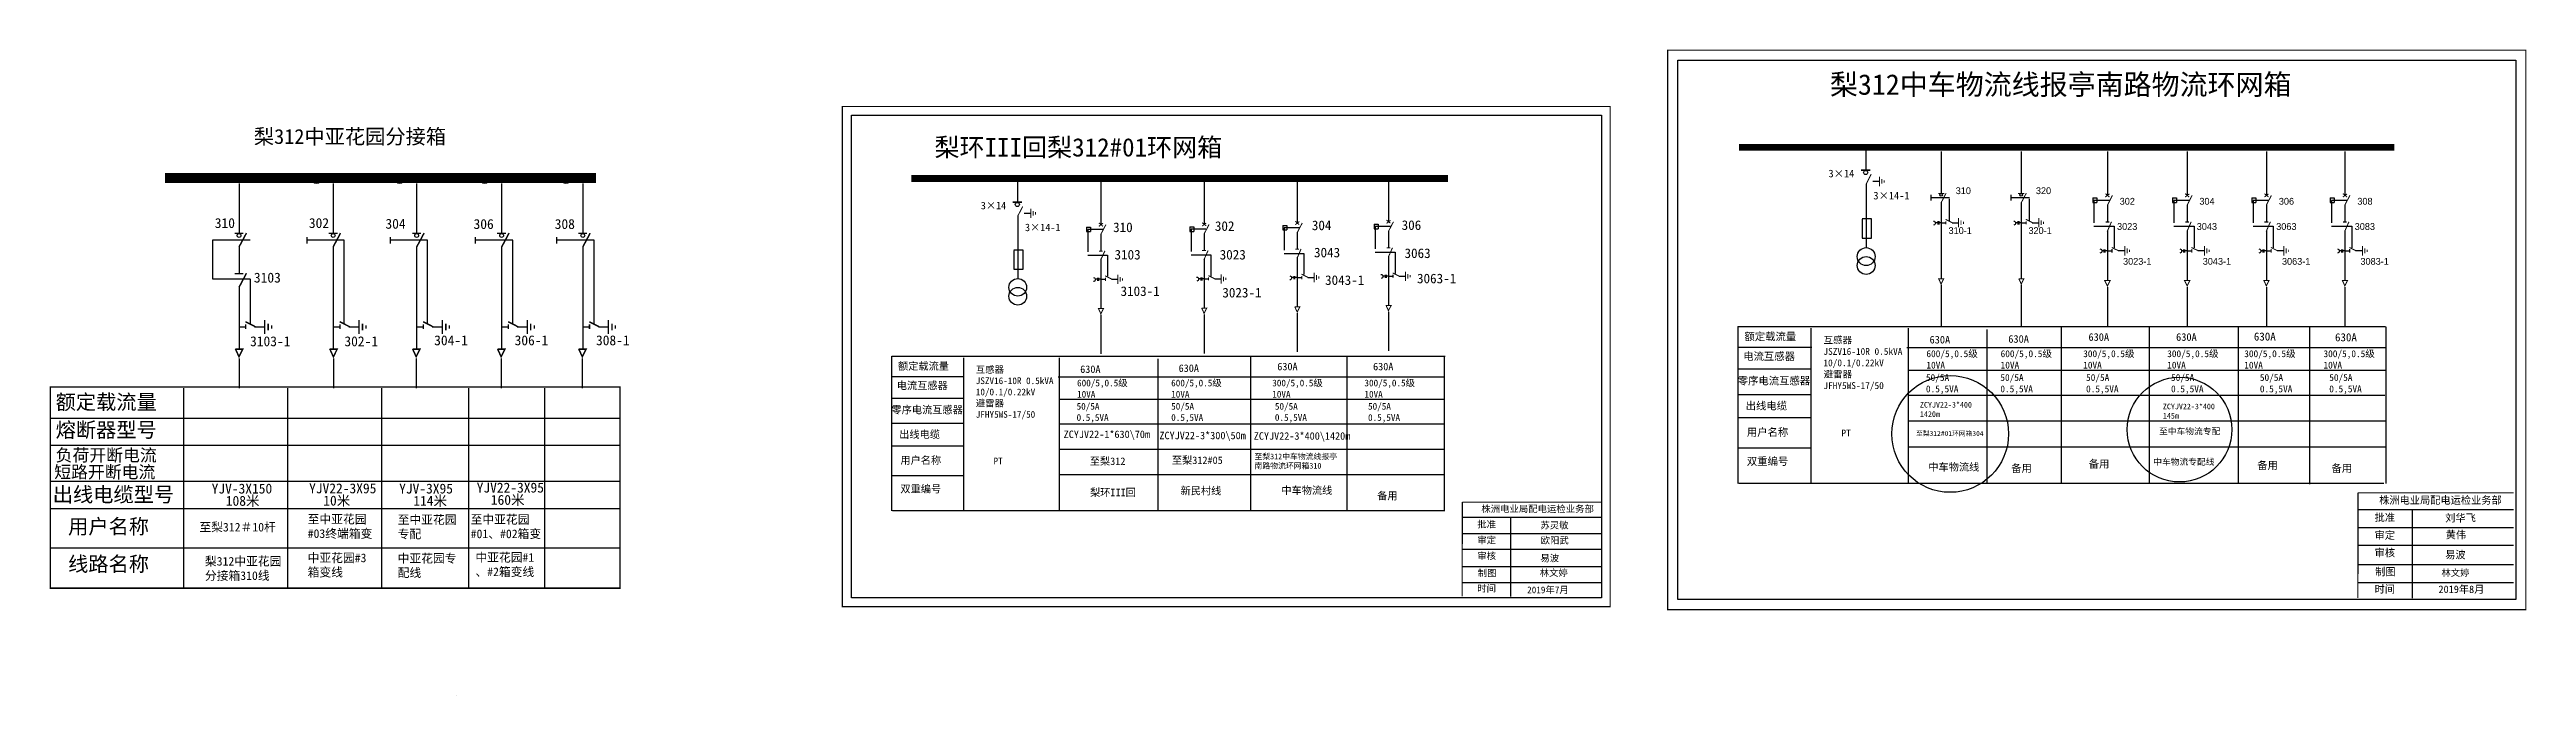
# Model space of a CAD drawing. Extents: x 77 to 1109, y -260 to 8.
import ezdxf

# ---------------------------------------------------------------- set-up
doc = ezdxf.new("R2010")
doc.units = 0
doc.header["$LTSCALE"] = 0.774411
doc.linetypes.add('ACAD_ISO02W100', pattern=[15, 12, -3])
doc.linetypes.add('CENTER', pattern=[50.8, 31.75, -6.35, 6.35, -6.35])
doc.layers.get('0').update_dxf_attribs({"linetype": 'CONTINUOUS'})
doc.layers.add('2', color=7, linetype='CONTINUOUS')
doc.styles.add('HZ', font='')
doc.styles.add('hztxt_txtstyle_0.00_0_0', font='simkai.ttf')
doc.styles.add('hztxt_txtstyle_1.80_0_0', font='', dxfattribs={"height": 1.8, "bigfont": 'hztxt.shx'})
doc.styles.add('hztxt_txtstyle_2.70_0_0', font='simkai.ttf', dxfattribs={"height": 2.7})
doc.styles.get("Standard").update_dxf_attribs({"font": '', "height": 2.5})
doc.styles.add('STYLE1', font='txt.shx', dxfattribs={"height": 2.6})
doc.styles.add('字体', font='simkai_0.ttf', dxfattribs={"height": 2.5})
doc.styles.get('HZ').set_extended_font_data('SimSun')
doc.styles.get('hztxt_txtstyle_1.80_0_0').set_extended_font_data('hztxt')
doc.styles.get('Standard').set_extended_font_data('SimSun')

# ---------------------------------------------------------------- blocks, each defined once
blk = doc.blocks.new('JD')
for points in [[(-2, 0.2), (-2, -0.2), (2, 0.2), (2, -0.2)], [(1, -1.2), (1, -0.8), (-1, -1.2), (-1, -0.8)], [(-0.5, -1.8), (-0.5, -2.2), (0.5, -1.8), (0.5, -2.2)]]:
    blk.add_trace(points)

msp = doc.modelspace()

# ---------------------------------------------------------------- linework, layer by layer
at = {"color": 0}
for p, q in [((833.6, -32.3), (833.6, -41.7)), ((864.9, -34), (864.9, -51.4)), ((898.3, -34), (898.3, -51.4)), ((934.2, -34.1), (934.2, -52.4)), ((967.4, -34.1), (967.4, -52.4)), ((1000.4, -34.1), (1000.4, -52.4)), ((1033.1, -34.1), (1033.1, -52.4)), ((480.2, -45.8), (480.2, -55)), ((514.9, -46.6), (514.9, -64.6)), ((557.9, -46.4), (557.9, -64.4)), ((596.7, -45.9), (596.7, -63.9)), ((634.7, -45.3), (634.7, -63.3)), ((833.7, -47.5), (833.7, -74)), ((836.5, -46.4), (839.1, -46.4)), ((480.3, -60.7), (480.3, -86.9)), ((483, -59.7), (485.7, -59.7)), ((864.9, -55.3), (864.9, -86.9)), ((898.3, -55.3), (898.3, -86.9)), ((928.1, -53.4), (929.8, -53.4)), ((928.1, -53.4), (928.1, -55.3)), ((928.1, -55.3), (929.8, -55.3)), ((929.8, -53.4), (929.8, -55.3)), ((934.2, -56.3), (934.2, -63.3)), ((961.3, -53.4), (963, -53.4)), ((961.3, -53.4), (961.3, -55.3)), ((961.3, -55.3), (963, -55.3)), ((963, -53.4), (963, -55.3)), ((967.4, -56.3), (967.4, -63.3)), ((994.3, -53.4), (996, -53.4)), ((994.3, -53.4), (994.3, -55.3)), ((994.3, -55.3), (996, -55.3)), ((996, -53.4), (996, -55.3)), ((1000.4, -56.3), (1000.4, -63.3)), ((1027, -53.4), (1028.7, -53.4)), ((1027, -53.4), (1027, -55.3)), ((1027, -55.3), (1028.7, -55.3)), ((1028.7, -53.4), (1028.7, -55.3)), ((1033.1, -56.3), (1033.1, -63.3)), ((508.9, -65.6), (510.6, -65.6)), ((508.9, -65.6), (508.9, -67.4)), ((508.9, -67.4), (510.6, -67.4)), ((510.6, -65.6), (510.6, -67.4)), ((514.9, -68.4), (514.9, -75.3)), ((551.9, -65.4), (553.6, -65.4)), ((551.9, -65.4), (551.9, -67.3)), ((551.9, -67.3), (553.6, -67.3)), ((553.6, -65.4), (553.6, -67.3)), ((557.9, -68.3), (557.9, -75.2)), ((590.7, -64.8), (592.4, -64.8)), ((590.7, -64.8), (590.7, -66.7)), ((590.7, -66.7), (592.4, -66.7)), ((592.4, -64.8), (592.4, -66.7)), ((596.7, -67.7), (596.7, -74.6)), ((628.7, -64.3), (630.4, -64.3)), ((628.7, -64.3), (628.7, -66.2)), ((628.7, -66.2), (630.4, -66.2)), ((630.4, -64.3), (630.4, -66.2)), ((634.7, -67.2), (634.7, -74.1)), ((864.9, -63.7), (866.9, -63.7)), ((869.5, -63.7), (872.1, -63.7)), ((898.3, -63.7), (900.3, -63.7)), ((902.8, -63.7), (905.5, -63.7)), ((934.2, -66.9), (934.2, -87.7)), ((967.4, -66.9), (967.4, -87.7)), ((1000.4, -66.9), (1000.4, -87.7)), ((1033.1, -66.9), (1033.1, -87.7)), ((155.9, -73.7), (155.9, -85.1)), ((195.1, -73.7), (195.1, -116.1)), ((229.9, -73.7), (229.9, -116.1)), ((514.9, -78.8), (514.9, -99.3)), ((557.9, -78.7), (557.9, -99.2)), ((596.7, -78.1), (596.7, -98.6)), ((634.7, -77.6), (634.7, -98.1)), ((934.2, -75.4), (936.1, -75.4)), ((938.7, -75.3), (941.4, -75.3)), ((967.4, -75.4), (969.3, -75.4)), ((971.9, -75.3), (974.6, -75.3)), ((1000.4, -75.4), (1002.4, -75.4)), ((1004.9, -75.3), (1007.6, -75.3)), ((1033.1, -75.4), (1035.1, -75.4)), ((1037.6, -75.3), (1040.3, -75.3)), ((155.9, -90.6), (155.9, -116.1)), ((514.9, -87.2), (516.8, -87.2)), ((519.4, -87.2), (522, -87.2)), ((557.9, -87.1), (559.8, -87.1)), ((562.4, -87), (565, -87)), ((596.7, -86.5), (598.6, -86.5)), ((601.1, -86.5), (603.8, -86.5)), ((634.7, -86), (636.6, -86)), ((639.2, -85.9), (641.8, -85.9)), ((811, -115.7), (780.5, -115.7)), ((458, -127.9), (428, -127.9)), ((810.9, -124.7), (780.4, -124.7)), ((457.9, -136.8), (427.8, -136.8)), ((810.9, -135.3), (780.4, -135.3)), ((457.9, -147.2), (427.8, -147.2)), ((810.8, -144.9), (780.3, -144.9)), ((457.7, -156.7), (427.7, -156.7)), ((810.9, -157.5), (780.4, -157.5)), ((457.9, -169), (427.8, -169))]:
    msp.add_line(p, q, dxfattribs=at)
for p, q in [((155.9, -47.4), (155.9, -68.1)), ((195.1, -47.4), (195.1, -68.1)), ((229.9, -47.4), (229.9, -68.1)), ((265.3, -47.4), (265.3, -68.1)), ((299.1, -47.4), (299.1, -68.1)), ((265.3, -73.7), (265.3, -116.1)), ((299.1, -73.7), (299.1, -116.1)), ((162.4, -107), (166.5, -107)), ((201.7, -107), (205.8, -107)), ((236.4, -107), (240.6, -107)), ((271.8, -107), (275.9, -107)), ((305.6, -107), (309.7, -107)), ((132.8, -132.6), (132.8, -215.8)), ((176.1, -132.6), (176.1, -215.8)), ((215.3, -132.6), (215.3, -215.8)), ((251.5, -132.6), (251.5, -215.8)), ((283.1, -132.6), (283.1, -215.8)), ((77.4, -145), (314.6, -145)), ((77.4, -156.3), (314.6, -156.3)), ((77.4, -171.3), (314.6, -171.3)), ((77.4, -182.6), (314.6, -182.6)), ((77.4, -199), (314.6, -199))]:
    msp.add_line(p, q)
at = {"color": 0, "linetype": 'ACAD_ISO02W100'}
for p, q in [((928.6, -54.4), (928.6, -65.2)), ((935, -54.4), (928.6, -54.4)), ((961.8, -54.4), (961.8, -65.2)), ((968.2, -54.4), (961.8, -54.4)), ((994.9, -54.4), (994.9, -65.2)), ((1001.3, -54.4), (994.9, -54.4)), ((1027.6, -54.4), (1027.6, -65.2)), ((1034, -54.4), (1027.6, -54.4)), ((509.5, -66.5), (509.5, -77.2)), ((515.7, -66.5), (509.5, -66.5)), ((552.5, -66.4), (552.5, -77.1)), ((558.7, -66.4), (552.5, -66.4)), ((591.2, -65.8), (591.2, -76.5)), ((597.5, -65.8), (591.2, -65.8)), ((629.2, -65.3), (629.2, -76)), ((635.5, -65.3), (629.2, -65.3)), ((928.6, -65.2), (937, -65.2)), ((937, -65.2), (937, -74.2)), ((961.8, -65.2), (970.3, -65.2)), ((970.3, -65.2), (970.3, -74.2)), ((994.9, -65.2), (1003.3, -65.2)), ((1003.3, -65.2), (1003.3, -74.2)), ((1027.6, -65.2), (1036, -65.2)), ((1036, -65.2), (1036, -74.2)), ((509.5, -77.2), (517.7, -77.2)), ((517.7, -77.2), (517.7, -86)), ((552.5, -77.1), (560.7, -77.1)), ((560.7, -77.1), (560.7, -85.9)), ((591.2, -76.5), (599.5, -76.5)), ((599.5, -76.5), (599.5, -85.3)), ((629.2, -76), (637.5, -76)), ((637.5, -76), (637.5, -84.8))]:
    msp.add_line(p, q, dxfattribs=at)
at = {"color": 0, "linetype": 'Continuous'}
for p, q in [((144.9, -71), (144.9, -87.1)), ((184.1, -69.7), (184.1, -72.3)), ((218.8, -69.7), (218.8, -72.3)), ((254.3, -69.7), (254.3, -72.3)), ((144.9, -87.1), (160.4, -87.1)), ((160.5, -87.1), (160.5, -105.7)), ((780.3, -106.9), (1050, -106.9)), ((780.4, -172.3), (780.4, -106.9)), ((810.7, -107.6), (810.7, -172.3)), ((851.2, -107.6), (851.2, -172.3)), ((884, -108.1), (884, -172.2)), ((914.9, -107.1), (914.9, -172.3)), ((951.6, -107.1), (951.6, -172.3)), ((988.7, -107.1), (988.7, -172.3)), ((1018.4, -107.3), (1018.4, -172.5)), ((1050.2, -107), (1050.2, -172.3)), ((427.8, -119.3), (658.3, -119.3)), ((427.9, -183.6), (427.9, -119.3)), ((457.7, -120), (457.7, -183.6)), ((497.5, -120), (497.5, -183.6)), ((538.6, -120.4), (538.6, -183.6)), ((577.2, -119.4), (577.2, -183.6)), ((617.3, -119.4), (617.3, -183.6)), ((657.9, -119.5), (657.9, -183.7)), ((850.7, -115.7), (1050.1, -115.7)), ((497.1, -127.9), (657.9, -127.9)), ((851.2, -125.1), (1050.2, -125.1)), ((497.5, -137.1), (657.9, -137.1)), ((851.2, -135.5), (1049.8, -135.5)), ((497.5, -147.4), (657.9, -147.4)), ((851.2, -146.2), (1050.4, -146.2)), ((497.5, -157.9), (657.9, -157.9)), ((851.2, -157), (1050.1, -157)), ((497.5, -168.5), (657.9, -168.5)), ((1049.4, -172.3), (780.7, -172.3)), ((657.9, -183.6), (428.1, -183.6)), ((1038.6, -183.1), (1103.4, -183.1)), ((1061.1, -183.1), (1061.1, -220)), ((665.5, -186.3), (723.5, -186.3)), ((665.5, -193), (723.5, -193)), ((685.6, -186.3), (685.6, -219.3)), ((1038.6, -190.5), (1103.4, -190.5)), ((665.5, -199.6), (723.5, -199.6)), ((1038.6, -197.9), (1103.4, -197.9)), ((1038.6, -206), (1103.4, -206)), ((665.5, -206.8), (723.5, -206.8)), ((665.5, -213.4), (723.5, -213.4)), ((1038.6, -213.4), (1103.4, -213.4))]:
    msp.add_line(p, q, dxfattribs=at)
at = {"color": 7, "linetype": 'Continuous', "true_color": 0xffffff}
msp.add_line((288.2, -69.7), (288.2, -72.3), dxfattribs=at)
at = {"color": 0, "linetype": 'CENTER'}
for p, q in [((864.9, -89.5), (864.9, -107)), ((898.3, -89.5), (898.3, -107)), ((934.2, -90.5), (934.2, -106.9)), ((967.4, -90.5), (967.4, -106.9)), ((1000.4, -90.5), (1000.4, -106.9)), ((1033.1, -90.5), (1033.1, -106.9)), ((514.9, -102.1), (514.9, -118.2)), ((557.9, -101.9), (557.9, -118.1)), ((596.7, -101.3), (596.7, -117.5)), ((634.7, -100.8), (634.7, -117))]:
    msp.add_line(p, q, dxfattribs=at)
at = {"linetype": 'ACAD_ISO02W100'}
for p, q in [((156.1, -107.1), (158.8, -107.1)), ((195.3, -107.1), (198.1, -107.1)), ((230.1, -107.1), (232.8, -107.1)), ((265.5, -107.1), (268.2, -107.1)), ((299.3, -107.1), (302, -107.1))]:
    msp.add_line(p, q, dxfattribs=at)
at = {"linetype": 'CENTER'}
for p, q in [((155.9, -120.2), (155.9, -132.6)), ((195.2, -120.2), (195.2, -132.6)), ((229.7, -120.2), (229.7, -132.6)), ((265.1, -120.2), (265.1, -132.6)), ((298.9, -120.2), (298.9, -132.6))]:
    msp.add_line(p, q, dxfattribs=at)
at = {"color": 0, "linetype": 'Continuous'}
for points, const_width in [([(751, 8.1), (1108.5, 8.1), (1108.5, -224.7), (751, -224.7)], 0.52), ([(407.2, -15.3), (727.1, -15.3), (727.1, -223.5), (407.2, -223.5)], 0.465)]:
    msp.add_lwpolyline(points, close=True, dxfattribs=dict(at, const_width=const_width))
for points in [[(755.2, 3.9), (1104.3, 3.9), (1104.3, -220.5), (755.2, -220.5)], [(411, -19), (723.4, -19), (723.4, -219.8), (411, -219.8)]]:
    msp.add_lwpolyline(points, close=True, dxfattribs=at)
at = {"color": 0}
for points, const_width in [([(780.7, -32.3), (1053.7, -32.3)], 2.84), ([(435.9, -45.3), (659.5, -45.3)], 2.8), ([(831.5, -41.8), (835.5, -41.8)], 0.677), ([(833.7, -47.6), (835.8, -43.5)], 0.427), ([(863.7, -51.5), (866.2, -51.5)], 0.427), ([(864.9, -55.4), (867, -51.4)], 0.427), ([(897, -51.5), (899.6, -51.5)], 0.427), ([(898.3, -55.4), (900.4, -51.4)], 0.427), ([(933.4, -51.6), (935, -53)], 0.427), ([(933.3, -53), (935.1, -51.7)], 0.427), ([(966.6, -53), (968.3, -51.7)], 0.427), ([(966.6, -51.6), (968.2, -53)], 0.427), ([(999.6, -51.6), (1001.3, -53)], 0.427), ([(999.6, -53), (1001.3, -51.7)], 0.427), ([(1032.3, -51.6), (1034, -53)], 0.427), ([(1032.3, -53), (1034, -51.7)], 0.427), ([(478.1, -55.2), (482.1, -55.2)], 0.667), ([(480.3, -60.9), (482.4, -56.9)], 0.42), ([(934.2, -56.4), (936.3, -52.3)], 0.427), ([(967.4, -56.4), (969.5, -52.3)], 0.427), ([(1000.4, -56.4), (1002.5, -52.3)], 0.427), ([(1033.1, -56.4), (1035.2, -52.3)], 0.427), ([(514.1, -63.8), (515.8, -65.2)], 0.42), ([(514.1, -65.2), (515.8, -63.9)], 0.42), ([(514.9, -68.5), (517, -64.5)], 0.42), ([(557.1, -63.7), (558.8, -65)], 0.42), ([(557.1, -65.1), (558.8, -63.8)], 0.42), ([(557.9, -68.4), (560, -64.4)], 0.42), ([(595.9, -63.1), (597.5, -64.5)], 0.42), ([(595.9, -64.5), (597.6, -63.2)], 0.42), ([(596.7, -67.8), (598.8, -63.8)], 0.42), ([(633.9, -62.6), (635.5, -63.9)], 0.42), ([(633.9, -64), (635.6, -62.7)], 0.42), ([(634.7, -67.3), (636.8, -63.3)], 0.42), ([(866.8, -62.3), (869.6, -63.7)], 0.427), ([(866.9, -63.1), (866.9, -64.4)], 0.427), ([(900.2, -62.3), (903, -63.7)], 0.427), ([(900.3, -63.1), (900.3, -64.4)], 0.427), ([(933.4, -63.4), (935, -63.4)], 0.427), ([(934.1, -67.4), (935.9, -63.3)], 0.427), ([(966.6, -63.4), (968.2, -63.4)], 0.427), ([(967.3, -67.4), (969.1, -63.3)], 0.427), ([(999.6, -63.4), (1001.2, -63.4)], 0.427), ([(1000.3, -67.4), (1002.1, -63.3)], 0.427), ([(1032.3, -63.4), (1033.9, -63.4)], 0.427), ([(1033, -67.4), (1034.8, -63.3)], 0.427), ([(514.2, -75.5), (515.7, -75.5)], 0.42), ([(514.8, -79.3), (516.6, -75.4)], 0.42), ([(557.1, -75.3), (558.7, -75.3)], 0.42), ([(557.8, -79.2), (559.6, -75.2)], 0.42), ([(595.9, -74.7), (597.5, -74.7)], 0.42), ([(596.6, -78.6), (598.3, -74.6)], 0.42), ([(633.9, -74.2), (635.5, -74.2)], 0.42), ([(634.6, -78.1), (636.4, -74.1)], 0.42), ([(936, -74), (938.9, -75.4)], 0.427), ([(936.1, -74.7), (936.1, -76.1)], 0.427), ([(969.2, -74), (972.1, -75.4)], 0.427), ([(969.3, -74.7), (969.3, -76.1)], 0.427), ([(1002.3, -74), (1005.1, -75.4)], 0.427), ([(1002.4, -74.7), (1002.4, -76.1)], 0.427), ([(1035, -74), (1037.8, -75.4)], 0.427), ([(1035.1, -74.7), (1035.1, -76.1)], 0.427), ([(516.7, -85.8), (519.5, -87.2)], 0.42), ([(516.8, -86.6), (516.8, -87.9)], 0.42), ([(559.7, -85.7), (562.5, -87.1)], 0.42), ([(559.8, -86.4), (559.8, -87.7)], 0.42), ([(598.5, -85.1), (601.3, -86.5)], 0.42), ([(598.6, -85.9), (598.6, -87.2)], 0.42), ([(636.5, -84.6), (639.3, -86)], 0.42), ([(636.6, -85.3), (636.6, -86.6)], 0.42), ([(863.9, -87), (866, -87), (864.9, -89.2), (863.9, -87)], 0.427), ([(897.2, -87), (899.4, -87), (898.3, -89.2), (897.3, -87)], 0.427), ([(933.1, -87.8), (935.3, -87.8), (934.2, -90), (933.1, -87.8)], 0.427), ([(966.3, -87.8), (968.5, -87.8), (967.4, -90), (966.3, -87.8)], 0.427), ([(999.4, -87.8), (1001.5, -87.8), (1000.4, -90), (999.4, -87.8)], 0.427), ([(1032.1, -87.8), (1034.2, -87.8), (1033.1, -90), (1032.1, -87.8)], 0.427), ([(513.9, -99.4), (516, -99.4), (514.9, -101.6), (513.9, -99.4)], 0.42), ([(556.9, -99.3), (559, -99.3), (557.9, -101.4), (556.9, -99.2)], 0.42), ([(595.6, -98.7), (597.8, -98.7), (596.7, -100.9), (595.7, -98.7)], 0.42), ([(633.6, -98.2), (635.8, -98.2), (634.7, -100.3), (633.7, -98.1)], 0.42)]:
    msp.add_lwpolyline(points, dxfattribs=dict(at, const_width=const_width))
for points, const_width in [([(125.1, -45.1), (304.6, -45.1)], 4.12), ([(154.1, -68.1), (157.7, -68.1)], 0.618), ([(155.9, -73.8), (159, -68)], 0.618), ([(193.3, -68.1), (197, -68.1)], 0.618), ([(195.1, -73.8), (198.2, -68)], 0.618), ([(228.1, -68.1), (231.7, -68.1)], 0.618), ([(229.9, -73.8), (233, -68)], 0.618), ([(263.4, -68.1), (267.1, -68.1)], 0.618), ([(265.3, -73.8), (268.4, -68)], 0.618), ([(297.3, -68.1), (300.9, -68.1)], 0.618), ([(299.1, -73.8), (302.2, -68)], 0.618), ([(154.1, -84.9), (157.7, -84.9)], 0.618), ([(155.9, -90.6), (159, -84.7)], 0.618), ([(158.6, -104.9), (162.7, -107)], 0.618), ([(158.7, -106), (158.7, -107.9)], 0.618), ([(197.8, -104.9), (202, -107)], 0.618), ([(198, -106), (198, -107.9)], 0.618), ([(232.6, -104.9), (236.7, -107)], 0.618), ([(232.7, -106), (232.7, -107.9)], 0.618), ([(268, -104.9), (272.1, -107)], 0.618), ([(268.1, -106), (268.1, -107.9)], 0.618), ([(301.8, -104.9), (305.9, -107)], 0.618), ([(301.9, -106), (301.9, -107.9)], 0.618), ([(154.4, -116.3), (157.5, -116.3), (155.9, -119.5), (154.4, -116.2)], 0.618), ([(193.6, -116.3), (196.8, -116.3), (195.2, -119.5), (193.7, -116.2)], 0.618), ([(228.2, -116.3), (231.3, -116.3), (229.7, -119.5), (228.2, -116.2)], 0.618), ([(263.6, -116.3), (266.7, -116.3), (265.1, -119.5), (263.6, -116.2)], 0.618), ([(297.4, -116.3), (300.5, -116.3), (298.9, -119.5), (297.4, -116.2)], 0.618)]:
    msp.add_lwpolyline(points, dxfattribs=dict(const_width=const_width))
for points in [[(860.6, -52.1), (860.6, -54.5)], [(894, -52.1), (894, -54.5)], [(832, -62.2), (832, -70.2), (835.9, -70.2), (835.9, -62.1), (832, -62.1)], [(863.5, -63.7), (862.6, -63.7)], [(863.5, -63.1), (863.5, -64.4)], [(863.9, -63.1), (863.9, -64.4)], [(864.9, -63.7), (863.9, -63.7)], [(896.9, -63.7), (896, -63.7)], [(896.9, -63.1), (896.9, -64.4)], [(897.3, -63.1), (897.3, -64.4)], [(898.3, -63.7), (897.3, -63.7)], [(478.6, -75.2), (478.6, -83.1), (482.5, -83.1), (482.5, -75.1), (478.6, -75.1)], [(932.7, -75.4), (931.8, -75.4)], [(932.7, -74.8), (932.7, -76.1)], [(933.1, -74.8), (933.1, -76.1)], [(934.2, -75.4), (933.1, -75.4)], [(965.9, -75.4), (965, -75.4)], [(965.9, -74.8), (965.9, -76.1)], [(966.3, -74.8), (966.3, -76.1)], [(967.4, -75.4), (966.3, -75.4)], [(999, -75.4), (998.1, -75.4)], [(999, -74.8), (999, -76.1)], [(999.4, -74.8), (999.4, -76.1)], [(1000.4, -75.4), (999.4, -75.4)], [(1031.7, -75.4), (1030.8, -75.4)], [(1031.7, -74.8), (1031.7, -76.1)], [(1032.1, -74.8), (1032.1, -76.1)], [(1033.1, -75.4), (1032.1, -75.4)], [(513.5, -87.2), (512.6, -87.2)], [(513.5, -86.6), (513.5, -87.9)], [(513.9, -86.6), (513.9, -87.9)], [(514.9, -87.2), (513.9, -87.2)], [(556.5, -87.1), (555.6, -87.1)], [(556.5, -86.5), (556.5, -87.7)], [(556.9, -86.5), (556.9, -87.7)], [(557.9, -87.1), (556.9, -87.1)], [(595.3, -86.5), (594.4, -86.5)], [(595.3, -85.9), (595.3, -87.2)], [(595.6, -85.9), (595.6, -87.2)], [(596.7, -86.5), (595.6, -86.5)], [(633.3, -86), (632.4, -86)], [(633.3, -85.4), (633.3, -86.6)], [(633.7, -85.4), (633.7, -86.6)], [(634.7, -86), (633.7, -86)]]:
    msp.add_lwpolyline(points, dxfattribs=at)
at = {"color": 0, "linetype": 'ACAD_ISO02W100'}
for points in [[(868.4, -63), (868.4, -53.3), (860.6, -53.3)], [(901.8, -63), (901.8, -53.3), (894, -53.3)]]:
    msp.add_lwpolyline(points, dxfattribs=at)
at = {"color": 0, "linetype": 'ByBlock'}
for points in [[(160.5, -71), (160.5, -71), (144.8, -71)], [(199.7, -105.6), (199.7, -71), (184.1, -71)], [(234.4, -105.6), (234.4, -71), (218.7, -71)], [(269.9, -105.6), (269.9, -71), (254.3, -71)], [(303.8, -105.6), (303.8, -71), (288.2, -71)]]:
    msp.add_lwpolyline(points, dxfattribs=at)
at = {"color": 0}
for points in [[(861.8, -63, -0.877934), (861.8, -64.7)], [(895.2, -63, -0.877934), (895.2, -64.7)], [(931.1, -74.6, -0.877934), (931.1, -76.4)], [(964.3, -74.6, -0.877934), (964.3, -76.4)], [(997.3, -74.6, -0.877934), (997.3, -76.4)], [(1030, -74.6, -0.877934), (1030, -76.4)], [(511.9, -86.5, -0.877934), (511.9, -88.2)], [(554.8, -86.3, -0.877934), (554.9, -88)], [(593.6, -85.8, -0.877934), (593.6, -87.5)], [(631.6, -85.2, -0.877934), (631.7, -86.9)]]:
    msp.add_lwpolyline(points, format="xyb", dxfattribs=at)
at = {"const_width": 0.618}
msp.add_lwpolyline([(77.3, -132.1), (314.6, -132.1), (314.6, -215.8), (77.3, -215.8)], close=True, dxfattribs=at)
at = {"color": 0, "linetype": 'Continuous'}
for points, const_width in [([(665.5, -180), (665.4, -219.2)], 0.465), ([(665.5, -180), (723.5, -180)], 0.465), ([(1038.6, -176.1), (1038.5, -219.9)], 0.52), ([(1038.6, -176.1), (1103.4, -176.1)], 0.52)]:
    msp.add_lwpolyline(points, dxfattribs=dict(at, const_width=const_width))
at = {"color": 7, "linetype": 'Continuous', "true_color": 0xffffff}
msp.add_lwpolyline([(246.3, -260.4), (246.3, -260.4), (246.3, -260.4), (246.3, -260.4)], close=True, dxfattribs=at)
for centre, radius in [((188.2, -45.3), 2.05), ((222.8, -45.3), 2.05), ((258.2, -45.3), 2.05), ((292.1, -45.3), 2.05), ((155.9, -69), 0.792), ((195.1, -69), 0.792), ((229.9, -69), 0.792), ((265.3, -69), 0.792), ((299.1, -69), 0.792)]:
    msp.add_circle(centre, radius)
at = {"color": 0}
for centre, radius in [((833.5, -42.8), 0.867), ((864.9, -52.1), 0.547), ((898.3, -52.1), 0.547), ((480.1, -56.1), 0.854)]:
    msp.add_circle(centre, radius, dxfattribs=at)
at = {"color": 1, "linetype": 'Continuous'}
for centre, radius in [((868.7, -151.6), 24.3), ((964.2, -149.8), 21.8)]:
    msp.add_circle(centre, radius, dxfattribs=at)
at = {"layer": '2', "color": 0}
for centre, radius in [((833.7, -77.8), 3.72), ((833.7, -81.5), 3.72), ((480.3, -90.6), 3.67), ((480.3, -94.3), 3.67)]:
    msp.add_circle(centre, radius, dxfattribs=at)

# ---------------------------------------------------------------- block references
at = {"color": 0, "rotation": 90}
for p, xscale, yscale, zscale in [((839.2, -46.5), 0.9955376237587408, 0.9955376237587408, 0.9955376237587983), ((485.7, -59.8), 0.9799858406783977, 0.9799858406783977, 0.9799858406786428), ((872.2, -63.7), 0.9955376237587408, 0.9955376237587408, 0.9955376237587983), ((905.6, -63.7), 0.9955376237587408, 0.9955376237587408, 0.9955376237587983), ((941.4, -75.4), 0.9955376237587408, 0.9955376237587408, 0.9955376237587983), ((974.6, -75.4), 0.9955376237587408, 0.9955376237587408, 0.9955376237587983), ((1007.7, -75.4), 0.9955376237587408, 0.9955376237587408, 0.9955376237587983), ((1040.4, -75.4), 0.9955376237587408, 0.9955376237587408, 0.9955376237587983), ((522, -87.3), 0.9799858406783954, 0.9799858406783954, 0.9799858406786428), ((565, -87.1), 0.9799858406783954, 0.9799858406783954, 0.9799858406786428), ((603.8, -86.5), 0.9799858406783977, 0.9799858406783977, 0.9799858406786428), ((641.8, -86), 0.9799858406783977, 0.9799858406783977, 0.9799858406786428)]:
    msp.add_blockref('JD', p, dxfattribs=dict(at, xscale=xscale, yscale=yscale, zscale=zscale))
at = {"xscale": 1.442380854908943, "yscale": 1.442380854908943, "zscale": 1.442380854908966, "rotation": 90}
for p in [(166.6, -107.1), (205.9, -107.1), (240.6, -107.1), (276, -107.1), (309.8, -107.1)]:
    msp.add_blockref('JD', p, dxfattribs=at)

# ---------------------------------------------------------------- texts
at = {"style": 'HZ'}
for s, height, p in [('梨312中亚花园分接箱', 6.182, (162.1, -30.9)), ('额定载流量', 6.18, (79.5, -141.4)), ('熔断器型号', 6.18, (79.5, -153)), ('短路开断电流', 5.15, (78.9, -170)), ('负荷开断电流', 5.15, (79.5, -163)), ('出线电缆型号', 6.18, (78.3, -179.9)), ('用户名称', 6.18, (84.7, -193.2)), ('线路名称', 6.18, (84.7, -208.8))]:
    msp.add_text(s, height=height, dxfattribs=at).set_placement(p)
at = {"color": 0, "linetype": 'Continuous', "style": 'hztxt_txtstyle_2.70_0_0'}
for s, height, p in [('3×14', 3.16, (818, -44.8)), ('3×14-1', 3.16, (836.7, -54)), ('3×14', 3.11, (464.9, -58.1)), ('3×14-1', 3.11, (483.3, -67.2))]:
    msp.add_text(s, height=height, dxfattribs=at).set_placement(p)
at = {"color": 0, "style": 'hztxt_txtstyle_1.80_0_0'}
for s, p in [('310', (871, -51.8)), ('320', (904.4, -51.8)), ('302', (939.3, -56.2)), ('304', (972.5, -56.2)), ('306', (1005.6, -56.2)), ('308', (1038.3, -56.2)), ('310-1', (868, -68.4)), ('320-1', (901.3, -68.4)), ('3023', (938.2, -66.7)), ('3043', (971.4, -66.7)), ('3063', (1004.5, -66.7)), ('3083', (1037.2, -66.7)), ('3023-1', (940.7, -81.2)), ('3043-1', (973.9, -81.2)), ('3063-1', (1006.9, -81.2)), ('3083-1', (1039.6, -81.2))]:
    msp.add_text(s, height=2.84, dxfattribs=at).set_placement(p)
for s, p in [('310', (145.8, -65.9)), ('302', (185, -65.9)), ('304', (216.9, -66.2)), ('306', (253.6, -66.3)), ('308', (287.4, -66.3)), ('3103', (162.1, -88.6)), ('3103-1', (160.5, -115.1)), ('302-1', (199.8, -115.1)), ('304-1', (237.2, -114.7)), ('306-1', (270.7, -114.7)), ('308-1', (304.6, -114.7)), ('YJV-3X150', (144.5, -176.4)), ('YJV22-3X95', (185.1, -176.3)), ('YJV-3X95', (222.6, -176.4)), ('YJV22-3X95', (254.9, -176)), ('108米', (150.4, -181.5)), ('10米', (191, -181.4)), ('114米', (228.5, -181.5)), ('160米', (260.8, -181.1))]:
    msp.add_text(s, height=4.12).set_placement(p)
at = {"color": 7, "true_color": 0xffffff}
msp.add_text('至梨312#01环网箱304', height=2.003, dxfattribs=at).set_placement((854.5, -152.4))
at = {"color": 7, "linetype": 'Continuous', "true_color": 0xffffff, "attachment_point": 1}
for s, insert, char_height, width, style in [('{\\fSimSun|b0|i0|c134|p2;梨312中车物流线报亭南路物流环网箱}', (818.6, -1.9), 8.546, 229.096, '字体'), ('梨环III回梨312#01环网箱', (445.6, -28.5), 7.648, 218.603, '字体'), ('ZCYJV22-3*400\\P1420m', (856.1, -138.3), 2.333, 26.89, 'hztxt_txtstyle_2.70_0_0'), ('ZCYJV22-3*400\\P145m', (957.3, -139), 2.333, 19.691, 'hztxt_txtstyle_2.70_0_0'), ('ZCYJV22-1*630\\70m', (499.4, -150.2), 3.111, 50.155, 'hztxt_txtstyle_2.70_0_0'), ('ZCYJV22-3*300\\50m', (539.3, -150.7), 3.111, 50.155, 'hztxt_txtstyle_2.70_0_0'), ('ZCYJV22-3*400\\1420m', (578.6, -150.9), 3.111, 50.155, 'hztxt_txtstyle_2.70_0_0'), ('{\\fSimSun|b0|i0|c134|p2;至梨312}', (510.3, -161.4), 3.111, 26.931, 'hztxt_txtstyle_2.70_0_0'), ('{\\fSimSun|b0|i0|c134|p2;至梨312#05}', (544.5, -161), 3.111, 36.807, 'hztxt_txtstyle_2.70_0_0'), ('{\\fSimSun|b0|i0|c134|p2;至梨312中车物流线报亭南路物流环网箱310}', (578.9, -159.8), 2.333, 36.807, 'hztxt_txtstyle_2.70_0_0'), ('{\\fSimSun|b0|i0|c134|p2;中车物流线}', (859.6, -163.8), 3.111, 26.931, 'hztxt_txtstyle_2.70_0_0'), ('{\\fSimSun|b0|i0|c134|p2;梨环III回}', (510.4, -174.4), 3.111, 26.931, 'hztxt_txtstyle_2.70_0_0'), ('{\\fSimSun|b0|i0|c134|p2;新民村线}', (548.1, -173.7), 3.111, 26.931, 'hztxt_txtstyle_2.70_0_0'), ('{\\fSimSun|b0|i0|c134|p2;中车物流线}', (590.1, -173.5), 3.111, 50.155, 'hztxt_txtstyle_2.70_0_0'), ('2019{\\fSimSun|b0|i0|c134|p2;年}7{\\fSimSun|b0|i0|c134|p2;月}', (692.5, -215.1), 2.79, 40.81, '字体'), ('2019{\\fSimSun|b0|i0|c134|p2;年}8{\\fSimSun|b0|i0|c134|p2;月}', (1072.1, -214.7), 3.118, 45.603, '字体'), ('{\\fSimSun|b0|i0|c134|p2;林文婷}', (1073.3, -208), 2.79, 21.819, '字体')]:
    msp.add_mtext(s, dxfattribs=dict(at, insert=insert, char_height=char_height, width=width, style=style))
at = {"color": 1, "linetype": 'Continuous', "char_height": 4, "width": 12.601, "attachment_point": 1}
for s, insert in [('{\\C256;310}', (520, -63.6)), ('{\\C256;302}', (562.4, -63.1)), ('{\\C256;304}', (602.8, -62.8)), ('{\\C256;306}', (640.2, -62.7)), ('{\\C256;3103}', (520.6, -75)), ('{\\C256;3023}', (564.4, -75)), ('{\\C256;3043}', (603.7, -74.1)), ('{\\C256;3063}', (641.4, -74.4)), ('{\\C256;3103-1}', (523.1, -90.2)), ('{\\C256;3023-1}', (565.5, -90.8)), ('{\\C256;3043-1}', (608.3, -85.6)), ('{\\C256;3063-1}', (646.6, -84.9))]:
    msp.add_mtext(s, dxfattribs=dict(at, insert=insert))
at = {"color": 0, "linetype": 'Continuous', "attachment_point": 1}
for s, insert, char_height, width, style in [('{\\fSimSun|b0|i0|c134|p2;额定载流量}', (783, -109.5), 3.16, 50.95, 'hztxt_txtstyle_2.70_0_0'), ('\\A1;{\\fSimSun|b0|i0|c134|p2;互感器\\PJSZV16-10R 0.5kVA\\P10/0.1/0.22kV\\P避雷器\\PJFHY5WS-17/50}', (815.9, -111.1), 2.844, 52.449, 'hztxt_txtstyle_2.70_0_0'), ('{\\fSimSun|b0|i0|c134|p2;630A}', (860.1, -110.8), 3.16, 50.95, 'hztxt_txtstyle_2.70_0_0'), ('{\\fSimSun|b0|i0|c134|p2;630A}', (892.9, -110.5), 3.16, 50.95, 'hztxt_txtstyle_2.70_0_0'), ('{\\fSimSun|b0|i0|c134|p2;630A}', (926.3, -109.7), 3.16, 50.95, 'hztxt_txtstyle_2.70_0_0'), ('{\\fSimSun|b0|i0|c134|p2;630A}', (962.8, -109.7), 3.16, 50.95, 'hztxt_txtstyle_2.70_0_0'), ('{\\fSimSun|b0|i0|c134|p2;630A}', (995.2, -109.4), 3.349, 26.932, 'hztxt_txtstyle_0.00_0_0'), ('{\\fSimSun|b0|i0|c134|p2;630A}', (1029, -109.7), 3.349, 26.932, 'hztxt_txtstyle_0.00_0_0'), ('{\\fSimSun|b0|i0|c134|p2;额定载流量}', (430.4, -121.8), 3.111, 50.155, 'hztxt_txtstyle_2.70_0_0'), ('\\A1;{\\fSimSun|b0|i0|c134|p2;互感器\\PJSZV16-10R 0.5kVA\\P10/0.1/0.22kV\\P避雷器\\PJFHY5WS-17/50}', (462.8, -123.4), 2.8, 51.63, 'hztxt_txtstyle_2.70_0_0'), ('{\\fSimSun|b0|i0|c134|p2;630A}', (506.3, -123.1), 3.111, 50.155, 'hztxt_txtstyle_2.70_0_0'), ('{\\fSimSun|b0|i0|c134|p2;630A}', (547.3, -122.7), 3.111, 50.155, 'hztxt_txtstyle_2.70_0_0'), ('{\\fSimSun|b0|i0|c134|p2;630A}', (588.4, -122), 3.111, 50.155, 'hztxt_txtstyle_2.70_0_0'), ('{\\fSimSun|b0|i0|c134|p2;630A}', (628.3, -122), 3.111, 50.155, 'hztxt_txtstyle_2.70_0_0'), ('{\\fSimSun|b0|i0|c134|p2;电流互感器}', (782.5, -117.7), 3.16, 50.95, 'hztxt_txtstyle_2.70_0_0'), ('\\A1;{\\fSimSun|b0|i0|c134|p2;600/5,0.5级\\P10VA}', (858.8, -116.8), 2.844, 52.449, 'hztxt_txtstyle_2.70_0_0'), ('\\A1;{\\fSimSun|b0|i0|c134|p2;600/5,0.5级\\P10VA}', (889.7, -116.8), 2.844, 52.449, 'hztxt_txtstyle_2.70_0_0'), ('\\A1;{\\fSimSun|b0|i0|c134|p2;300/5,0.5级\\P10VA}', (924.1, -116.8), 2.844, 52.449, 'hztxt_txtstyle_2.70_0_0'), ('\\A1;{\\fSimSun|b0|i0|c134|p2;300/5,0.5级\\P10VA}', (959.1, -116.8), 2.844, 52.449, 'hztxt_txtstyle_2.70_0_0'), ('\\A1;{\\fSimSun|b0|i0|c134|p2;300/5,0.5级\\P10VA}', (991.2, -116.8), 2.844, 52.449, 'hztxt_txtstyle_2.70_0_0'), ('\\A1;{\\fSimSun|b0|i0|c134|p2;300/5,0.5级\\P10VA}', (1024.2, -116.8), 2.844, 52.449, 'hztxt_txtstyle_2.70_0_0'), ('{\\fSimSun|b0|i0|c134|p2;电流互感器}', (429.9, -129.9), 3.111, 50.155, 'hztxt_txtstyle_2.70_0_0'), ('\\A1;{\\fSimSun|b0|i0|c134|p2;600/5,0.5级\\P10VA}', (505, -129), 2.8, 51.63, 'hztxt_txtstyle_2.70_0_0'), ('\\A1;{\\fSimSun|b0|i0|c134|p2;600/5,0.5级\\P10VA}', (544.2, -129), 2.8, 51.63, 'hztxt_txtstyle_2.70_0_0'), ('\\A1;{\\fSimSun|b0|i0|c134|p2;300/5,0.5级\\P10VA}', (586.3, -129), 2.8, 51.63, 'hztxt_txtstyle_2.70_0_0'), ('\\A1;{\\fSimSun|b0|i0|c134|p2;300/5,0.5级\\P10VA}', (624.7, -129), 2.8, 51.63, 'hztxt_txtstyle_2.70_0_0'), ('{\\fSimSun|b0|i0|c134|p2;零序电流互感器}', (780.2, -127.9), 3.16, 50.95, 'hztxt_txtstyle_2.70_0_0'), ('{\\fSimSun|b0|i0|c134|p2;50/5A\\P0.5,5VA}', (858.6, -126.7), 2.844, 50.95, 'hztxt_txtstyle_2.70_0_0'), ('{\\fSimSun|b0|i0|c134|p2;50/5A\\P0.5,5VA}', (889.6, -126.7), 2.844, 50.95, 'hztxt_txtstyle_2.70_0_0'), ('{\\fSimSun|b0|i0|c134|p2;50/5A\\P0.5,5VA}', (925.3, -126.7), 2.844, 50.95, 'hztxt_txtstyle_2.70_0_0'), ('{\\fSimSun|b0|i0|c134|p2;50/5A\\P0.5,5VA}', (960.7, -126.7), 2.844, 50.95, 'hztxt_txtstyle_2.70_0_0'), ('{\\fSimSun|b0|i0|c134|p2;50/5A\\P0.5,5VA}', (997.7, -126.7), 2.844, 50.95, 'hztxt_txtstyle_2.70_0_0'), ('{\\fSimSun|b0|i0|c134|p2;50/5A\\P0.5,5VA}', (1026.6, -126.7), 2.844, 50.95, 'hztxt_txtstyle_2.70_0_0'), ('{\\fSimSun|b0|i0|c134|p2;零序电流互感器}', (427.7, -140), 3.111, 50.155, 'hztxt_txtstyle_2.70_0_0'), ('{\\fSimSun|b0|i0|c134|p2;50/5A\\P0.5,5VA}', (504.8, -138.7), 2.8, 50.155, 'hztxt_txtstyle_2.70_0_0'), ('{\\fSimSun|b0|i0|c134|p2;50/5A\\P0.5,5VA}', (544.2, -138.7), 2.8, 50.155, 'hztxt_txtstyle_2.70_0_0'), ('{\\fSimSun|b0|i0|c134|p2;50/5A\\P0.5,5VA}', (587.4, -138.7), 2.8, 50.155, 'hztxt_txtstyle_2.70_0_0'), ('{\\fSimSun|b0|i0|c134|p2;50/5A\\P0.5,5VA}', (626.2, -138.7), 2.8, 50.155, 'hztxt_txtstyle_2.70_0_0'), ('{\\fSimSun|b0|i0|c134|p2;出线电缆}', (783.5, -138.3), 3.16, 50.95, 'hztxt_txtstyle_2.70_0_0'), ('{\\fSimSun|b0|i0|c134|p2;出线电缆}', (430.9, -150.2), 3.111, 50.155, 'hztxt_txtstyle_2.70_0_0'), ('{\\fSimSun|b0|i0|c134|p2;用户名称}', (784, -149.3), 3.16, 50.95, 'hztxt_txtstyle_2.70_0_0'), ('{\\fSimSun|b0|i0|c134|p2;PT}', (823.4, -149.8), 2.856, 22.216, 'hztxt_txtstyle_0.00_0_0'), ('{\\fSimSun|b0|i0|c134|p2;用户名称}', (431.4, -161), 3.111, 50.155, 'hztxt_txtstyle_2.70_0_0'), ('{\\fSimSun|b0|i0|c134|p2;PT}', (470.2, -161.5), 2.811, 21.869, 'hztxt_txtstyle_0.00_0_0'), ('{\\fSimSun|b0|i0|c134|p2;双重编号}', (784, -161.4), 3.16, 50.95, 'hztxt_txtstyle_2.70_0_0'), ('{\\fSimSun|b0|i0|c134|p2;备用}', (894.1, -164.3), 3.16, 50.95, 'hztxt_txtstyle_2.70_0_0'), ('{\\fSimSun|b0|i0|c134|p2;备用}', (926.4, -162.5), 3.16, 50.95, 'hztxt_txtstyle_2.70_0_0'), ('{\\fSimSun|b0|i0|c134|p2;\\C7;中车物流专配线}', (953.3, -161.9), 2.6, 50.95, 'hztxt_txtstyle_2.70_0_0'), ('{\\fSimSun|b0|i0|c134|p2;备用}', (996.6, -163.1), 3.16, 50.95, 'hztxt_txtstyle_2.70_0_0'), ('{\\fSimSun|b0|i0|c134|p2;备用}', (1027.5, -164.3), 3.16, 50.95, 'hztxt_txtstyle_2.70_0_0'), ('{\\fSimSun|b0|i0|c134|p2;双重编号}', (431.4, -172.9), 3.111, 50.155, 'hztxt_txtstyle_2.70_0_0'), ('{\\fSimSun|b0|i0|c134|p2;备用}', (630, -175.8), 3.111, 50.155, 'hztxt_txtstyle_2.70_0_0'), ('株洲电业局配电运检业务部', (673.4, -181.4), 2.79, 76.276, '字体'), ('{\\fKaiTi_GB2312|b0|i0|c134|p49;批准}', (1045.5, -184.8), 3.118, 24.382, '字体'), ('株洲电业局配电运检业务部', (1047.4, -177.6), 3.118, 85.235, '字体'), ('刘华飞', (1074.9, -185), 3.12, 24.382, '字体'), ('{\\fKaiTi_GB2312|b0|i0|c134|p49;批准}', (671.7, -187.8), 2.79, 21.819, '字体'), ('\\f\uffbfﾬￌﾣﾤ_GB2312|b0|i0|c134|p49;审定', (671.7, -194.4), 2.79, 21.819, '字体'), ('{\\fSimSun|b0|i0|c134|p2;苏灵敏}', (698, -188.2), 2.79, 21.819, '字体'), ('{\\fSimSun|b0|i0|c134|p2;欧阳武}', (698.1, -194.5), 2.79, 21.819, '字体'), ('\\f\uffbfﾬￌﾣﾤ_GB2312|b0|i0|c134|p49;审定', (1045.5, -192.2), 3.118, 24.382, '字体'), ('黄伟', (1075.1, -192), 3.12, 24.382, '字体'), ('\\f\uffbfﾬￌﾣﾤ_GB2312|b0|i0|c134|p49;审核', (671.7, -201), 2.79, 21.819, '字体'), ('易波', (698, -201.9), 2.79, 21.819, '字体'), ('\\f\uffbfﾬￌﾣﾤ_GB2312|b0|i0|c134|p49;审核', (1045.5, -199.5), 3.118, 24.382, '字体'), ('易波', (1074.9, -200.3), 3.12, 24.382, '字体'), ('\\f\uffbfﾬￌﾣﾤ_GB2312|b0|i0|c134|p49;制图', (671.9, -208.1), 2.79, 21.819, '字体'), ('\\f\uffbfﾬￌﾣﾤ_GB2312|b0|i0|c134|p49;时间', (671.7, -214.5), 2.79, 21.819, '字体'), ('{\\fSimSun|b0|i0|c134|p2;林文婷}', (697.7, -208), 2.79, 21.819, '字体'), ('\\f\uffbfﾬￌﾣﾤ_GB2312|b0|i0|c134|p49;制图', (1045.7, -207.4), 3.118, 24.382, '字体'), ('\\f\uffbfﾬￌﾣﾤ_GB2312|b0|i0|c134|p49;时间', (1045.5, -214.6), 3.118, 24.382, '字体')]:
    msp.add_mtext(s, dxfattribs=dict(at, insert=insert, char_height=char_height, width=width, style=style))
at = {"color": 1, "linetype": 'Continuous', "insert": (955.7, -149.2), "char_height": 2.6, "width": 30.518, "attachment_point": 1, "style": 'STYLE1'}
msp.add_mtext('{\\fSimSun|b0|i0|c134|p2;\\C7;至中车物流专配}', dxfattribs=at)
at = {"attachment_point": 1, "style": 'HZ'}
for s, insert, char_height, width in [('至中亚花园#03终端箱变', (184.5, -185.3), 3.593, 31.343), ('至中亚花园专配', (222, -185.5), 3.59, 27.079), ('至中亚花园\\P#01、#02箱变', (252.4, -185.4), 3.59, 42.534), ('{\\fKaiTi_GB2312|b0|i0|c134|p49;至梨312＃10杆}', (139.4, -188.6), 3.593, 38.099), ('{\\fKaiTi_GB2312|b0|i0|c134|p49;梨312中亚花园分接箱310线}', (141.7, -202.8), 3.593, 34.659), ('中亚花园#3箱变线', (184.5, -201.4), 3.59, 27.079), ('中亚花园专配线', (222, -201.6), 3.59, 27.079), ('中亚花园#1\\P、#2箱变线', (254.4, -201.2), 3.59, 27.079)]:
    msp.add_mtext(s, dxfattribs=dict(at, insert=insert, char_height=char_height, width=width))

doc.saveas('drawing.dxf')
